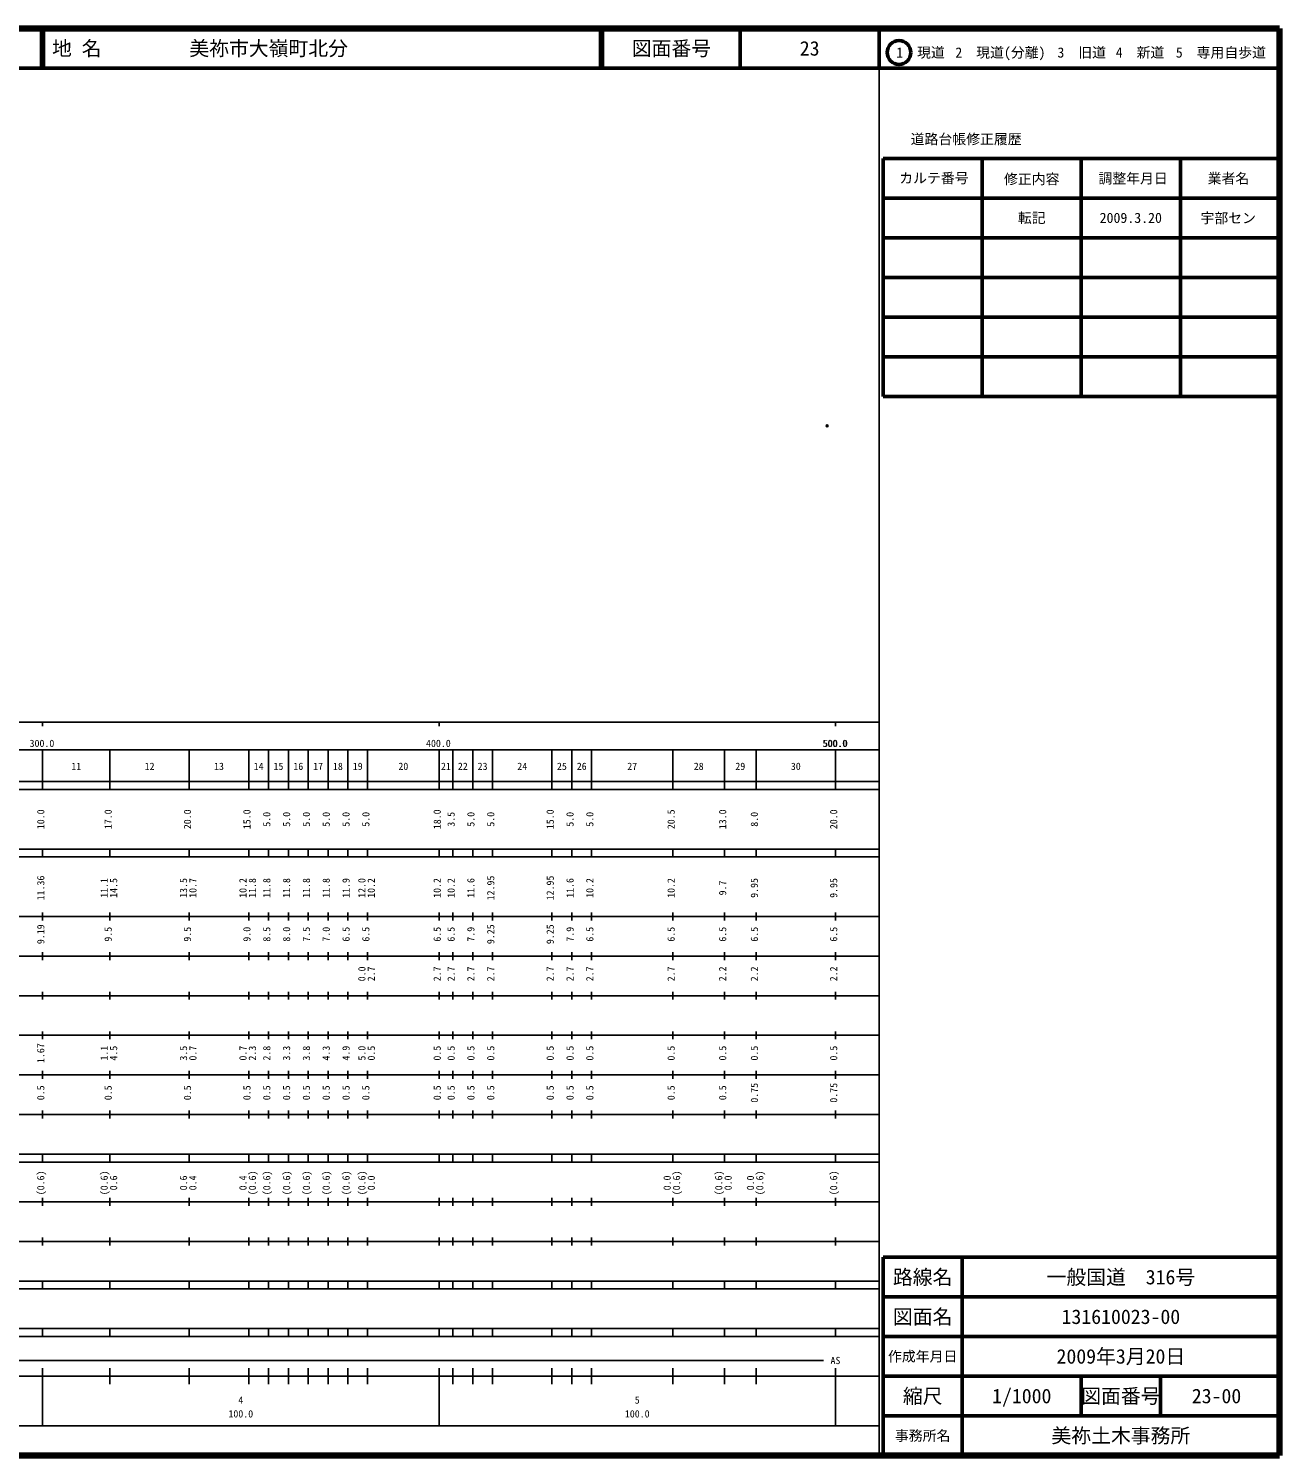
# Model space of a CAD drawing. Units: millimetres on the paper. Extents: x 40 to 680, y 20 to 380.
# Drawn here: x 364.5 to 680, y 20 to 380 of the extents above; entities that cross this region are included whole.
import ezdxf
from ezdxf.enums import TextEntityAlignment as Align

# ---------------------------------------------------------------- set-up
doc = ezdxf.new("R2010")
doc.units = ezdxf.units.MM
doc.header["$PDMODE"] = 32
doc.header["$PDSIZE"] = 0.5
doc.layers.add('M-OTRS', color=6, linetype='Continuous')
doc.layers.add('M-TTL-TXT', color=7, linetype='Continuous')
for name, color, linetype, lineweight in [('M-TTL', 2, 'Continuous', 140), ('M-TTL-BAND', 7, 'Continuous', 25), ('M-TTL-FRAM', 2, 'Continuous', 50), ('M-TTL-LINE', 7, 'Continuous', 50)]:
    doc.layers.add(name, color=color, linetype=linetype, lineweight=lineweight)
doc.styles.add('ＭＳ ゴシック', font='')
doc.styles.get('ＭＳ ゴシック').set_extended_font_data('MS Gothic')

msp = doc.modelspace()

# ---------------------------------------------------------------- linework, layer by layer
at = {"layer": 'M-OTRS'}
msp.add_point((565.888, 279.767), dxfattribs=at)
at = {"layer": 'M-TTL'}
for p, q in [((680, 380), (40, 380)), ((680, 20), (680, 380)), ((40, 20), (680, 20))]:
    msp.add_line(p, q, dxfattribs=at)
at = {"layer": 'M-TTL-BAND'}
for p, q in [((579, 20), (579, 370)), ((40, 205), (579, 205)), ((368, 205), (368, 204)), ((468, 205), (468, 204)), ((568, 205), (568, 204)), ((68, 198), (579, 198)), ((368, 188), (368, 198)), ((385, 188), (385, 198)), ((405, 188), (405, 198)), ((420, 188), (420, 198)), ((425, 188), (425, 198)), ((430, 188), (430, 198)), ((435, 188), (435, 198)), ((440, 188), (440, 198)), ((445, 188), (445, 198)), ((450, 188), (450, 198)), ((468, 188), (468, 198)), ((471.5, 188), (471.5, 198)), ((476.5, 188), (476.5, 198)), ((481.5, 188), (481.5, 198)), ((496.5, 188), (496.5, 198)), ((501.5, 188), (501.5, 198)), ((506.5, 188), (506.5, 198)), ((527, 188), (527, 198)), ((540, 188), (540, 198)), ((548, 188), (548, 198)), ((568, 188), (568, 198)), ((40, 190), (579, 190)), ((40, 188), (579, 188)), ((40, 173), (579, 173)), ((368, 171), (368, 173)), ((385, 171), (385, 173)), ((405, 171), (405, 173)), ((420, 171), (420, 173)), ((425, 171), (425, 173)), ((430, 171), (430, 173)), ((435, 171), (435, 173)), ((440, 171), (440, 173)), ((445, 171), (445, 173)), ((450, 171), (450, 173)), ((468, 171), (468, 173)), ((471.5, 171), (471.5, 173)), ((476.5, 171), (476.5, 173)), ((481.5, 171), (481.5, 173)), ((496.5, 171), (496.5, 173)), ((501.5, 171), (501.5, 173)), ((506.5, 171), (506.5, 173)), ((527, 171), (527, 173)), ((540, 171), (540, 173)), ((548, 171), (548, 173)), ((568, 171), (568, 173)), ((40, 171), (579, 171)), ((40, 156), (579, 156)), ((368, 155), (368, 157)), ((385, 155), (385, 157)), ((405, 155), (405, 157)), ((420, 155), (420, 157)), ((425, 155), (425, 157)), ((430, 155), (430, 157)), ((435, 155), (435, 157)), ((440, 155), (440, 157)), ((445, 155), (445, 157)), ((450, 155), (450, 157)), ((468, 155), (468, 157)), ((471.5, 155), (471.5, 157)), ((476.5, 155), (476.5, 157)), ((481.5, 155), (481.5, 157)), ((496.5, 155), (496.5, 157)), ((501.5, 155), (501.5, 157)), ((506.5, 155), (506.5, 157)), ((527, 155), (527, 157)), ((540, 155), (540, 157)), ((548, 155), (548, 157)), ((568, 155), (568, 157)), ((46, 146), (579, 146)), ((368, 145), (368, 147)), ((385, 145), (385, 147)), ((405, 145), (405, 147)), ((420, 145), (420, 147)), ((425, 145), (425, 147)), ((430, 145), (430, 147)), ((435, 145), (435, 147)), ((440, 145), (440, 147)), ((445, 145), (445, 147)), ((450, 145), (450, 147)), ((468, 145), (468, 147)), ((471.5, 145), (471.5, 147)), ((476.5, 145), (476.5, 147)), ((481.5, 145), (481.5, 147)), ((496.5, 145), (496.5, 147)), ((501.5, 145), (501.5, 147)), ((506.5, 145), (506.5, 147)), ((527, 145), (527, 147)), ((540, 145), (540, 147)), ((548, 145), (548, 147)), ((568, 145), (568, 147)), ((368, 135), (368, 137)), ((385, 135), (385, 137)), ((405, 135), (405, 137)), ((420, 135), (420, 137)), ((425, 135), (425, 137)), ((430, 135), (430, 137)), ((435, 135), (435, 137)), ((440, 135), (440, 137)), ((445, 135), (445, 137)), ((450, 135), (450, 137)), ((468, 135), (468, 137)), ((471.5, 135), (471.5, 137)), ((476.5, 135), (476.5, 137)), ((481.5, 135), (481.5, 137)), ((496.5, 135), (496.5, 137)), ((501.5, 135), (501.5, 137)), ((506.5, 135), (506.5, 137)), ((527, 135), (527, 137)), ((540, 135), (540, 137)), ((548, 135), (548, 137)), ((568, 135), (568, 137)), ((52, 136), (579, 136)), ((46, 126), (579, 126)), ((368, 125), (368, 127)), ((385, 125), (385, 127)), ((405, 125), (405, 127)), ((420, 125), (420, 127)), ((425, 125), (425, 127)), ((430, 125), (430, 127)), ((435, 125), (435, 127)), ((440, 125), (440, 127)), ((445, 125), (445, 127)), ((450, 125), (450, 127)), ((468, 125), (468, 127)), ((471.5, 125), (471.5, 127)), ((476.5, 125), (476.5, 127)), ((481.5, 125), (481.5, 127)), ((496.5, 125), (496.5, 127)), ((501.5, 125), (501.5, 127)), ((506.5, 125), (506.5, 127)), ((527, 125), (527, 127)), ((540, 125), (540, 127)), ((548, 125), (548, 127)), ((568, 125), (568, 127)), ((52, 116), (579, 116)), ((368, 115), (368, 117)), ((385, 115), (385, 117)), ((405, 115), (405, 117)), ((420, 115), (420, 117)), ((425, 115), (425, 117)), ((430, 115), (430, 117)), ((435, 115), (435, 117)), ((440, 115), (440, 117)), ((445, 115), (445, 117)), ((450, 115), (450, 117)), ((468, 115), (468, 117)), ((471.5, 115), (471.5, 117)), ((476.5, 115), (476.5, 117)), ((481.5, 115), (481.5, 117)), ((496.5, 115), (496.5, 117)), ((501.5, 115), (501.5, 117)), ((506.5, 115), (506.5, 117)), ((527, 115), (527, 117)), ((540, 115), (540, 117)), ((548, 115), (548, 117)), ((568, 115), (568, 117)), ((46, 106), (579, 106)), ((368, 105), (368, 107)), ((385, 105), (385, 107)), ((405, 105), (405, 107)), ((420, 105), (420, 107)), ((425, 105), (425, 107)), ((430, 105), (430, 107)), ((435, 105), (435, 107)), ((440, 105), (440, 107)), ((445, 105), (445, 107)), ((450, 105), (450, 107)), ((468, 105), (468, 107)), ((471.5, 105), (471.5, 107)), ((476.5, 105), (476.5, 107)), ((481.5, 105), (481.5, 107)), ((496.5, 105), (496.5, 107)), ((501.5, 105), (501.5, 107)), ((506.5, 105), (506.5, 107)), ((527, 105), (527, 107)), ((540, 105), (540, 107)), ((548, 105), (548, 107)), ((568, 105), (568, 107)), ((40, 96), (579, 96)), ((40, 94), (579, 94)), ((368, 94), (368, 96)), ((385, 94), (385, 96)), ((405, 94), (405, 96)), ((420, 94), (420, 96)), ((425, 94), (425, 96)), ((430, 94), (430, 96)), ((435, 94), (435, 96)), ((440, 94), (440, 96)), ((445, 94), (445, 96)), ((450, 94), (450, 96)), ((468, 94), (468, 96)), ((471.5, 94), (471.5, 96)), ((476.5, 94), (476.5, 96)), ((481.5, 94), (481.5, 96)), ((496.5, 94), (496.5, 96)), ((501.5, 94), (501.5, 96)), ((506.5, 94), (506.5, 96)), ((527, 94), (527, 96)), ((540, 94), (540, 96)), ((548, 94), (548, 96)), ((568, 94), (568, 96)), ((49, 84), (579, 84)), ((368, 83), (368, 85)), ((385, 83), (385, 85)), ((405, 83), (405, 85)), ((420, 83), (420, 85)), ((425, 83), (425, 85)), ((430, 83), (430, 85)), ((435, 83), (435, 85)), ((440, 83), (440, 85)), ((445, 83), (445, 85)), ((450, 83), (450, 85)), ((468, 83), (468, 85)), ((471.5, 83), (471.5, 85)), ((476.5, 83), (476.5, 85)), ((481.5, 83), (481.5, 85)), ((496.5, 83), (496.5, 85)), ((501.5, 83), (501.5, 85)), ((506.5, 83), (506.5, 85)), ((527, 83), (527, 85)), ((540, 83), (540, 85)), ((548, 83), (548, 85)), ((568, 83), (568, 85)), ((40, 74), (579, 74)), ((368, 73), (368, 75)), ((385, 73), (385, 75)), ((405, 73), (405, 75)), ((420, 73), (420, 75)), ((425, 73), (425, 75)), ((430, 73), (430, 75)), ((435, 73), (435, 75)), ((440, 73), (440, 75)), ((445, 73), (445, 75)), ((450, 73), (450, 75)), ((468, 73), (468, 75)), ((471.5, 73), (471.5, 75)), ((476.5, 73), (476.5, 75)), ((481.5, 73), (481.5, 75)), ((496.5, 73), (496.5, 75)), ((501.5, 73), (501.5, 75)), ((506.5, 73), (506.5, 75)), ((527, 73), (527, 75)), ((540, 73), (540, 75)), ((548, 73), (548, 75)), ((568, 73), (568, 75)), ((40, 64), (579, 64)), ((40, 62), (579, 62)), ((368, 62), (368, 64)), ((385, 62), (385, 64)), ((405, 62), (405, 64)), ((420, 62), (420, 64)), ((425, 62), (425, 64)), ((430, 62), (430, 64)), ((435, 62), (435, 64)), ((440, 62), (440, 64)), ((445, 62), (445, 64)), ((450, 62), (450, 64)), ((468, 62), (468, 64)), ((471.5, 62), (471.5, 64)), ((476.5, 62), (476.5, 64)), ((481.5, 62), (481.5, 64)), ((496.5, 62), (496.5, 64)), ((501.5, 62), (501.5, 64)), ((506.5, 62), (506.5, 64)), ((527, 62), (527, 64)), ((540, 62), (540, 64)), ((548, 62), (548, 64)), ((568, 62), (568, 64)), ((40, 52), (579, 52)), ((368, 50), (368, 52)), ((385, 50), (385, 52)), ((405, 50), (405, 52)), ((420, 50), (420, 52)), ((425, 50), (425, 52)), ((430, 50), (430, 52)), ((435, 50), (435, 52)), ((440, 50), (440, 52)), ((445, 50), (445, 52)), ((450, 50), (450, 52)), ((468, 50), (468, 52)), ((471.5, 50), (471.5, 52)), ((476.5, 50), (476.5, 52)), ((481.5, 50), (481.5, 52)), ((496.5, 50), (496.5, 52)), ((501.5, 50), (501.5, 52)), ((506.5, 50), (506.5, 52)), ((527, 50), (527, 52)), ((540, 50), (540, 52)), ((548, 50), (548, 52)), ((568, 50), (568, 52)), ((40, 50), (579, 50)), ((71, 44), (565, 44)), ((40, 40), (579, 40)), ((368, 27.5), (368, 42)), ((385, 38), (385, 42)), ((405, 38), (405, 42)), ((420, 38), (420, 42)), ((425, 38), (425, 42)), ((430, 38), (430, 42)), ((435, 38), (435, 42)), ((440, 38), (440, 42)), ((445, 38), (445, 42)), ((450, 38), (450, 42)), ((468, 27.5), (468, 42)), ((471.5, 38), (471.5, 42)), ((476.5, 38), (476.5, 42)), ((481.5, 38), (481.5, 42)), ((496.5, 38), (496.5, 42)), ((501.5, 38), (501.5, 42)), ((506.5, 38), (506.5, 42)), ((527, 38), (527, 42)), ((540, 38), (540, 42)), ((548, 38), (548, 42)), ((568, 27.5), (568, 42)), ((68, 27.5), (579, 27.5))]:
    msp.add_line(p, q, dxfattribs=at)
at = {"layer": 'M-TTL-FRAM'}
for p, q in [((580, 347.197), (580, 287.197)), ((580, 347.197), (680, 347.197)), ((580, 287.197), (680, 287.197)), ((680, 70), (580, 70)), ((580, 70), (580, 20))]:
    msp.add_line(p, q, dxfattribs=at)
at = {"layer": 'M-TTL-LINE'}
for p, q in [((367.75, 380), (367.75, 370)), ((368.25, 380), (368.25, 370)), ((508.747, 380), (508.747, 370)), ((509.247, 380), (509.247, 370)), ((543.997, 380), (543.997, 370)), ((579, 380), (579, 370)), ((40, 370), (680, 370)), ((605, 347.197), (605, 287.197)), ((630, 347.197), (630, 287.197)), ((655, 347.197), (655, 287.197)), ((580, 337.197), (680, 337.197)), ((580, 327.197), (680, 327.197)), ((580, 317.197), (680, 317.197)), ((580, 307.197), (680, 307.197)), ((580, 297.197), (680, 297.197)), ((600, 70), (600, 20)), ((680, 60), (580, 60)), ((680, 50), (580, 50)), ((680, 40), (580, 40)), ((630, 40), (630, 30)), ((650, 40), (650, 30)), ((680, 30), (580, 30))]:
    msp.add_line(p, q, dxfattribs=at)
msp.add_circle((584.031, 373.958), 3, dxfattribs=at)

# ---------------------------------------------------------------- texts
at = {"layer": 'M-TTL-BAND', "style": 'ＭＳ ゴシック'}
for s, p in [('300.0', (367.844, 198.195)), ('400.0', (467.844, 198.195)), ('500.0', (567.844, 198.195)), ('500.0', (568, 198.195)), ('11', (376.5, 192.405)), ('12', (395, 192.405)), ('13', (412.5, 192.405)), ('14', (422.5, 192.405)), ('15', (427.5, 192.405)), ('16', (432.5, 192.405)), ('17', (437.5, 192.405)), ('18', (442.5, 192.405)), ('19', (447.5, 192.405)), ('20', (459, 192.405)), ('21', (469.75, 192.405)), ('22', (474, 192.405)), ('23', (479, 192.405)), ('24', (489, 192.405)), ('25', (499, 192.405)), ('26', (504, 192.405)), ('27', (516.75, 192.405)), ('28', (533.5, 192.405)), ('29', (544, 192.405)), ('30', (558, 192.405)), ('AS', (568, 42.5)), ('4', (418, 32.523)), ('5', (518, 32.523)), ('100.0', (418, 29.033)), ('100.0', (518, 29.033))]:
    msp.add_text(s, height=1.833, dxfattribs=at).set_placement(p, align=Align.BOTTOM_CENTER)
for s, p in [('10.0', (369, 180.5)), ('17.0', (386, 180.5)), ('20.0', (406, 180.5)), ('15.0', (421, 180.5)), ('5.0', (426, 180.5)), ('5.0', (431, 180.5)), ('5.0', (436, 180.5)), ('5.0', (441, 180.5)), ('5.0', (446, 180.5)), ('5.0', (451, 180.5)), ('18.0', (469, 180.5)), ('3.5', (472.5, 180.5)), ('5.0', (477.5, 180.5)), ('5.0', (482.5, 180.5)), ('15.0', (497.5, 180.5)), ('5.0', (502.5, 180.5)), ('5.0', (507.5, 180.5)), ('20.5', (528, 180.5)), ('13.0', (541, 180.5)), ('8.0', (549, 180.5)), ('20.0', (569, 180.5)), ('11.36', (369, 163.174)), ('12.95', (482.5, 163.174)), ('12.95', (497.5, 163.174)), ('11.1', (385, 163.174)), ('14.5', (387.37, 163.174)), ('13.5', (405, 163.174)), ('10.7', (407.37, 163.174)), ('10.2', (420, 163.174)), ('11.8', (422.37, 163.174)), ('11.8', (426, 163.174)), ('11.8', (431, 163.174)), ('11.8', (436, 163.174)), ('11.8', (441, 163.174)), ('11.9', (446, 163.174)), ('12.0', (450, 163.174)), ('10.2', (452.37, 163.174)), ('10.2', (469, 163.174)), ('10.2', (472.5, 163.174)), ('11.6', (477.5, 163.174)), ('11.6', (502.5, 163.174)), ('10.2', (507.5, 163.174)), ('10.2', (528, 163.174)), ('9.7', (541, 163.174)), ('9.95', (549, 163.174)), ('9.95', (569, 163.174)), ('9.19', (369, 151.5)), ('9.5', (386, 151.5)), ('9.5', (406, 151.5)), ('9.0', (421, 151.5)), ('8.5', (426, 151.5)), ('8.0', (431, 151.5)), ('7.5', (436, 151.5)), ('7.0', (441, 151.5)), ('6.5', (446, 151.5)), ('6.5', (451, 151.5)), ('6.5', (469, 151.5)), ('6.5', (472.5, 151.5)), ('7.9', (477.5, 151.5)), ('9.25', (482.5, 151.5)), ('9.25', (497.5, 151.5)), ('7.9', (502.5, 151.5)), ('6.5', (507.5, 151.5)), ('6.5', (528, 151.5)), ('6.5', (541, 151.5)), ('6.5', (549, 151.5)), ('6.5', (569, 151.5)), ('0.0', (450, 141.5)), ('2.7', (452.37, 141.5)), ('2.7', (469, 141.5)), ('2.7', (472.5, 141.5)), ('2.7', (477.5, 141.5)), ('2.7', (482.5, 141.5)), ('2.7', (497.5, 141.5)), ('2.7', (502.5, 141.5)), ('2.7', (507.5, 141.5)), ('2.7', (528, 141.5)), ('2.2', (541, 141.5)), ('2.2', (549, 141.5)), ('2.2', (569, 141.5)), ('1.67', (369, 121.5)), ('1.1', (385, 121.5)), ('4.5', (387.37, 121.5)), ('3.5', (405, 121.5)), ('0.7', (407.37, 121.5)), ('0.7', (420, 121.5)), ('2.3', (422.37, 121.5)), ('2.8', (426, 121.5)), ('3.3', (431, 121.5)), ('3.8', (436, 121.5)), ('4.3', (441, 121.5)), ('4.9', (446, 121.5)), ('5.0', (450, 121.5)), ('0.5', (452.37, 121.5)), ('0.5', (469, 121.5)), ('0.5', (472.5, 121.5)), ('0.5', (477.5, 121.5)), ('0.5', (482.5, 121.5)), ('0.5', (497.5, 121.5)), ('0.5', (502.5, 121.5)), ('0.5', (507.5, 121.5)), ('0.5', (528, 121.5)), ('0.5', (541, 121.5)), ('0.5', (549, 121.5)), ('0.5', (569, 121.5)), ('0.5', (369, 111.5)), ('0.5', (386, 111.5)), ('0.5', (406, 111.5)), ('0.5', (421, 111.5)), ('0.5', (426, 111.5)), ('0.5', (431, 111.5)), ('0.5', (436, 111.5)), ('0.5', (441, 111.5)), ('0.5', (446, 111.5)), ('0.5', (451, 111.5)), ('0.5', (469, 111.5)), ('0.5', (472.5, 111.5)), ('0.5', (477.5, 111.5)), ('0.5', (482.5, 111.5)), ('0.5', (497.5, 111.5)), ('0.5', (502.5, 111.5)), ('0.5', (507.5, 111.5)), ('0.5', (528, 111.5)), ('0.5', (541, 111.5)), ('0.75', (549, 111.5)), ('0.75', (569, 111.5)), ('(0.6)', (369, 88.764)), ('(0.6)', (385, 88.764)), ('0.6', (387.37, 88.764)), ('0.6', (405, 88.764)), ('0.4', (407.37, 88.764)), ('0.4', (420, 88.764)), ('(0.6)', (422.37, 88.764)), ('(0.6)', (426, 88.764)), ('(0.6)', (431, 88.764)), ('(0.6)', (436, 88.764)), ('(0.6)', (441, 88.764)), ('(0.6)', (446, 88.764)), ('(0.6)', (450, 88.764)), ('0.0', (452.37, 88.764)), ('0.0', (527, 88.764)), ('(0.6)', (529.37, 88.764)), ('(0.6)', (540, 88.764)), ('0.0', (542.37, 88.764)), ('0.0', (548, 88.764)), ('(0.6)', (550.37, 88.764)), ('(0.6)', (569, 88.764))]:
    msp.add_text(s, height=1.833, rotation=90, dxfattribs=at).set_placement(p, align=Align.BOTTOM_CENTER)
at = {"layer": 'M-TTL-TXT', "style": 'ＭＳ ゴシック'}
for s, p in [('地 名', (370.38, 375)), ('美祢市大嶺町北分', (405.024, 375))]:
    msp.add_text(s, height=3.666, dxfattribs=at).set_placement(p, align=Align.MIDDLE_LEFT)
for s, height, p in [('図面番号', 3.666, (526.622, 375)), ('23', 3.666, (561.497, 375)), ('1\u3000現道', 2.566, (589.448, 373.958)), ('2\u3000現道(分離)', 2.566, (609.619, 373.958)), ('3\u3000旧道', 2.566, (630.121, 373.958)), ('4\u3000新道', 2.566, (644.824, 373.958)), ('5\u3000専用自歩道', 2.566, (665.228, 373.958)), ('道路台帳修正履歴', 2.566, (600.968, 352.113)), ('カルテ番号', 2.566, (592.839, 342.277)), ('修正内容', 2.566, (617.509, 342.023)), ('調整年月日', 2.566, (643.089, 342.197)), ('業者名', 2.566, (667.134, 342.197)), ('転記', 2.566, (617.5, 332.245)), ('2009.3.20', 2.566, (642.5, 332.245)), ('宇部セン', 2.566, (667.077, 332.189)), ('路線名', 3.666, (590, 65)), ('路線名', 3.666, (590, 65)), ('一般国道\u3000316号', 3.666, (640, 65)), ('図面名', 3.666, (590, 55)), ('図面名', 3.666, (590, 55)), ('131610023-00', 3.666, (640, 55)), ('2009年3月20日', 3.666, (640, 45)), ('作成年月日', 2.566, (590, 45)), ('作成年月日', 2.566, (590, 45)), ('縮尺', 3.666, (590, 35)), ('縮尺', 3.666, (590, 35)), ('1/1000', 3.666, (615, 35)), ('図面番号', 3.666, (640, 35)), ('図面番号', 3.666, (640, 35)), ('23-00', 3.666, (664.125, 35)), ('事務所名', 2.566, (590, 25)), ('事務所名', 2.566, (590, 25)), ('美祢土木事務所', 3.666, (640, 25))]:
    msp.add_text(s, height=height, dxfattribs=at).set_placement(p, align=Align.MIDDLE_CENTER)

doc.saveas('drawing.dxf')
